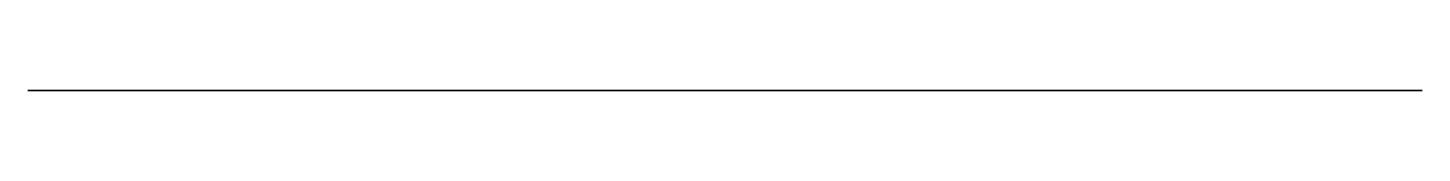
# Model space of a CAD drawing. Header units: inches. Extents: x -2.25 to 2.25, y 1 to 1.
import ezdxf

# ---------------------------------------------------------------- set-up
doc = ezdxf.new("R2010")
doc.units = ezdxf.units.IN
doc.header["$LTSCALE"] = 0.25
doc.header["$MEASUREMENT"] = 0

# ---------------------------------------------------------------- blocks, each defined once
blk = doc.blocks.new('Proset Tub Box')
at = {"extrusion": (0, 1, -3.44509e-16)}
blk.add_circle((0, 0, 1), 2.25, dxfattribs=at)

msp = doc.modelspace()

# ---------------------------------------------------------------- block references
msp.add_blockref('Proset Tub Box', (0, 0))

doc.saveas('drawing.dxf')
